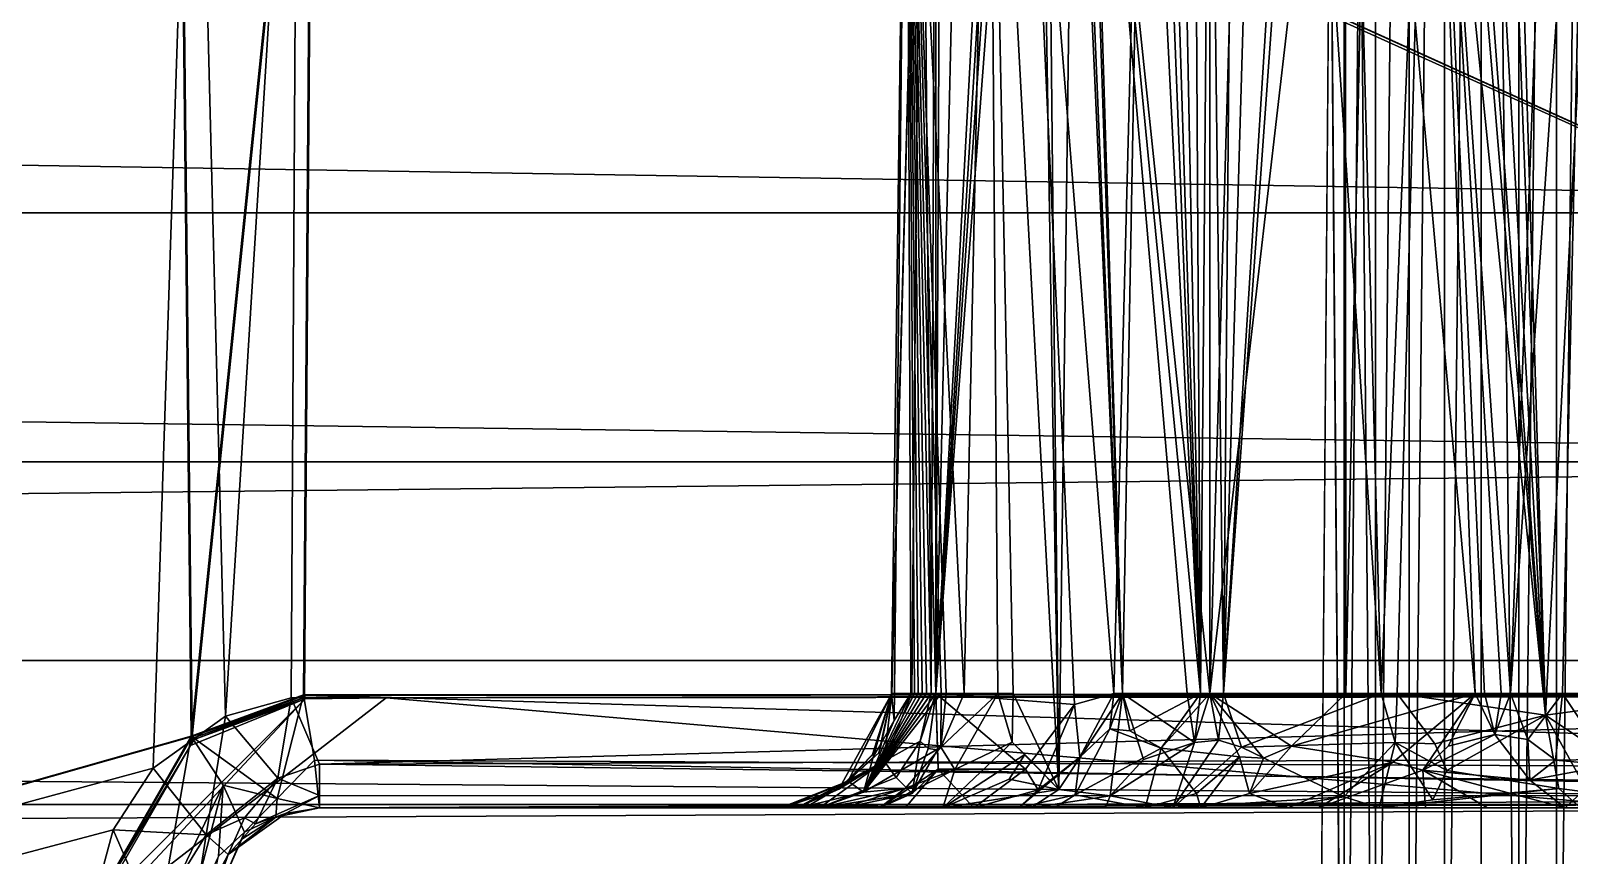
# Model space of a CAD drawing. Extents: x -30 to 83, y -53 to 60.
# Drawn here: x 24.895 to 27.588, y -0.887 to 0.556 of the extents above; entities that cross this region are included whole.
import ezdxf

# ---------------------------------------------------------------- set-up
doc = ezdxf.new("R2010")
doc.units = 0
doc.header["$MEASUREMENT"] = 0

msp = doc.modelspace()

# ---------------------------------------------------------------- linework, layer by layer
for points in [[(63.169998, -40), (-9.17, -40), (63.169998, 60)], [(-9.17, 60), (63.169998, 60), (-9.17, -40)], [(-7.187, 58, 2), (-7.187, -40, 2), (61.187, -40, 2)], [(61.187, 58, 2), (-7.187, 58, 2), (61.187, -40, 2)], [(2.69901, 1.776681, 54.30022), (25, 17.190451, 54.30022), (9.932811, -4.822289, 54.300491)], [(10.648721, -4.802359, 54.30022), (9.932811, -4.822289, 54.300491), (25, 17.190451, 54.30022)], [(25.00099, 1.776681, 54.30022), (10.648721, -4.802359, 54.30022), (25, 17.190451, 54.30022)], [(0.964001, 4.692001, 68), (27.194, -2.101002, 68), (27.145, 4.145, 68)], [(0.964001, 4.692001, 68), (0.985001, 4.630001, 68), (27.145, -2.145, 68)], [(27.145, -2.145, 68), (27.194, -2.101002, 68), (0.964001, 4.692001, 68)], [(0.985001, 4.630001, 68), (0.998001, 4.566002, 68), (27.101, -2.194, 68)], [(27.101, -2.194, 68), (27.145, -2.145, 68), (0.985001, 4.630001, 68)], [(0.998001, 4.566002, 68), (1.001999, 4.5, 68), (27.064999, -2.249001, 68)], [(27.064999, -2.249001, 68), (27.101, -2.194, 68), (0.998001, 4.566002, 68)], [(0.972668, -2.015999, 67), (0.855, 4.145, 67), (26.997, 4.5, 67)], [(0.964001, -2.307999, 67), (0.935001, -2.249001, 67), (26.997, 4.5, 67)], [(0.935001, -2.249001, 67), (0.972668, -2.015999, 67), (26.997, 4.5, 67)], [(26.997, 4.5, 67), (27.001999, 4.433998, 67), (0.964001, -2.307999, 67)], [(1.001999, 4.5, 68), (0.998001, 4.433998, 68), (27.035999, -2.307999, 68)], [(27.035999, -2.307999, 68), (27.064999, -2.249001, 68), (1.001999, 4.5, 68)], [(0.985001, -2.369999, 67), (0.964001, -2.307999, 67), (27.001999, 4.433998, 67)], [(0.998001, 4.433998, 68), (0.985001, 4.369999, 68), (27.014999, -2.369999, 68)], [(27.001999, 4.433998, 67), (27.014999, 4.369999, 67), (0.985001, -2.369999, 67)], [(27.014999, -2.369999, 68), (27.035999, -2.307999, 68), (0.998001, 4.433998, 68)], [(0.985001, 4.369999, 68), (0.964001, 4.307999, 68), (27.001999, -2.433998, 68)], [(27.001999, -2.433998, 68), (27.014999, -2.369999, 68), (0.985001, 4.369999, 68)], [(0.998001, -2.433998, 67), (0.985001, -2.369999, 67), (27.014999, 4.369999, 67)], [(27.014999, 4.369999, 67), (27.035999, 4.307999, 67), (0.998001, -2.433998, 67)], [(0.964001, 4.307999, 68), (0.935001, 4.249001, 68), (26.997, -2.5, 68)], [(26.997, -2.5, 68), (27.001999, -2.433998, 68), (0.964001, 4.307999, 68)], [(1.001999, -2.5, 67), (0.998001, -2.433998, 67), (27.035999, 4.307999, 67)], [(27.035999, 4.307999, 67), (27.064999, 4.249001, 67), (1.001999, -2.5, 67)], [(0.935001, 4.249001, 68), (0.898998, 4.194, 68), (26.997, -2.5, 68)], [(27.064999, 4.249001, 67), (27.101, 4.194, 67), (0.998001, -2.566002, 67)], [(0.998001, -2.566002, 67), (1.001999, -2.5, 67), (27.064999, 4.249001, 67)], [(0.898998, 4.194, 68), (0.855, 4.145, 68), (27.001999, -2.566002, 68)], [(27.001999, -2.566002, 68), (26.997, -2.5, 68), (0.898998, 4.194, 68)], [(27.101, 4.194, 67), (27.145, 4.145, 67), (0.985001, -2.630001, 67)], [(0.985001, -2.630001, 67), (0.998001, -2.566002, 67), (27.101, 4.194, 67)], [(0.855, 4.145, 68), (0.806, 4.101002, 68), (27.001999, -2.566002, 68)], [(27.145, 4.145, 67), (27.194, 4.101002, 67), (0.964001, -2.692001, 67)], [(0.964001, -2.692001, 67), (0.985001, -2.630001, 67), (27.145, 4.145, 67)], [(27.194, 4.101002, 68), (27.145, 4.145, 68), (27.194, -2.101002, 68)], [(0.855, -2.145, 68), (27.001999, -2.566002, 68), (0.806, 4.101002, 68)], [(27.194, 4.101002, 67), (27.145, -2.145, 67), (0.964001, -2.692001, 67)], [(27.194, -2.101002, 67), (27.145, -2.145, 67), (27.194, 4.101002, 67)], [(27.249001, -2.064999, 67), (27.194, -2.101002, 67), (27.194, 4.101002, 67)], [(27.249001, 4.064999, 68), (27.194, 4.101002, 68), (27.194, -2.101002, 68)], [(27.249001, 4.064999, 67), (27.249001, -2.064999, 67), (27.194, 4.101002, 67)], [(27.194, -2.101002, 68), (27.249001, -2.064999, 68), (27.249001, 4.064999, 68)], [(27.307999, 4.035999, 68), (27.249001, 4.064999, 68), (27.249001, -2.064999, 68)], [(27.307999, 4.035999, 67), (27.249001, -2.064999, 67), (27.249001, 4.064999, 67)], [(27.249001, -2.064999, 67), (27.307999, 4.035999, 67), (27.307999, -2.035999, 67)], [(27.249001, -2.064999, 68), (27.307999, -2.035999, 68), (27.307999, 4.035999, 68)], [(27.369999, 4.014999, 68), (27.307999, 4.035999, 68), (27.307999, -2.035999, 68)], [(27.369999, 4.014999, 67), (27.307999, -2.035999, 67), (27.307999, 4.035999, 67)], [(27.307999, -2.035999, 68), (27.369999, -2.014999, 68), (27.369999, 4.014999, 68)], [(27.307999, -2.035999, 67), (27.369999, 4.014999, 67), (27.369999, -2.014999, 67)], [(27.434, 4.001999, 68), (27.369999, 4.014999, 68), (27.369999, -2.014999, 68)], [(27.434, 4.001999, 67), (27.369999, -2.014999, 67), (27.369999, 4.014999, 67)], [(27.630001, 4.014999, 68), (27.566, 4.001999, 68), (27.566, -2.001999, 68)], [(27.566, -2.001999, 67), (27.630001, 4.014999, 67), (27.630001, -2.014999, 67)], [(27.566, -2.001999, 68), (27.630001, -2.014999, 68), (27.630001, 4.014999, 68)], [(27.630001, 4.014999, 67), (27.566, -2.001999, 67), (27.566, 4.001999, 67)], [(27.369999, -2.014999, 67), (27.434, 4.001999, 67), (27.434, -2.001999, 67)], [(27.369999, -2.014999, 68), (27.434, -2.001999, 68), (27.434, 4.001999, 68)], [(27.5, 3.998001, 68), (27.434, 4.001999, 68), (27.5, -1.997002, 68)], [(27.434, -2.001999, 68), (27.5, -1.997002, 68), (27.434, 4.001999, 68)], [(27.5, 3.998001, 67), (27.5, -1.997002, 67), (27.434, 4.001999, 67)], [(27.434, -2.001999, 67), (27.434, 4.001999, 67), (27.5, -1.997002, 67)], [(27.5, -1.997002, 68), (27.566, -2.001999, 68), (27.566, 4.001999, 68)], [(27.566, 4.001999, 68), (27.5, 3.998001, 68), (27.5, -1.997002, 68)], [(27.5, -1.997002, 67), (27.566, 4.001999, 67), (27.566, -2.001999, 67)], [(27.566, 4.001999, 67), (27.5, -1.997002, 67), (27.5, 3.998001, 67)], [(25.000391, 1.782931, 66.700218), (2.69901, 1.776681, 66.700218), (10.09194, -4.802359, 66.700218)], [(25.18186, 1.468151, 66.700218), (25.000391, 1.782931, 66.700218), (10.09194, -4.802359, 66.700218)], [(2.581, 1.513, 53.998001), (2.564, -0.727, 53.998001), (25.003, 1.777, 53.998001)], [(2.564, -0.727, 53.998001), (2.697, -0.973, 53.998001), (25.003, 1.777, 53.998001)], [(25.003, 1.777, 53.998001), (2.697, -0.973, 53.998001), (9.813, -4.804, 53.998001)], [(9.813, -4.804, 53.998001), (9.932, -4.824, 53.998001), (25.003, 1.777, 53.998001)], [(9.932, -4.824, 53.998001), (10.648, -4.804, 53.998001), (25.003, 1.777, 53.998001)], [(25.153999, 1.498, 53.998001), (25.003, 1.777, 53.998001), (10.648, -4.804, 53.998001)], [(25.00099, 1.776681, 54.30022), (25.152121, 1.498181, 54.30022), (10.648721, -4.802359, 54.30022)], [(26.734671, 1.532531, 61.348469), (26.80612, -0.603729, 61.329632), (26.74214, 1.483821, 61.30407)], [(26.958931, 1.395611, 61.42831), (26.958931, -0.603729, 61.42831), (26.734671, 1.532531, 61.348469)], [(26.958931, -0.603729, 61.42831), (26.94261, -0.603729, 61.419491), (26.734671, 1.532531, 61.348469)], [(26.94261, -0.603729, 61.419491), (26.919161, -0.603729, 61.406151), (26.734671, 1.532531, 61.348469)], [(26.919161, -0.603729, 61.406151), (26.80612, -0.603729, 61.329632), (26.734671, 1.532531, 61.348469)], [(25.153999, 1.498, 53.998001), (10.648, -4.804, 53.998001), (25.177, -0.679, 53.998001)], [(25.152121, 1.498181, 54.30022), (25.17527, -0.678509, 54.30022), (10.648721, -4.802359, 54.30022)], [(25.152121, 1.498181, 54.30022), (25.38744, 1.396011, 54.30022), (25.17527, -0.678509, 54.30022)], [(25.389, 1.396, 53.998001), (25.153999, 1.498, 53.998001), (25.177, -0.679, 53.998001)], [(26.572611, 1.483251, 61.116009), (26.52883, -0.603729, 61.00415), (26.428621, 1.395611, 60.742939)], [(26.587641, -0.603729, 61.099239), (26.52883, -0.603729, 61.00415), (26.572611, 1.483251, 61.116009)], [(26.65938, 1.395611, 61.19117), (26.69459, -0.771549, 61.35807), (26.572611, 1.483251, 61.116009)], [(26.69459, -0.771549, 61.35807), (26.61442, -0.603729, 61.136059), (26.572611, 1.483251, 61.116009)], [(26.61442, -0.603729, 61.136059), (26.587641, -0.603729, 61.099239), (26.572611, 1.483251, 61.116009)], [(26.7124, 1.465431, 61.26775), (26.74214, 1.483821, 61.30407), (26.80612, -0.603729, 61.329632)], [(25.18186, 1.468151, 66.700218), (10.09194, -4.802359, 66.700218), (25.109131, -0.734559, 66.700157)], [(25.109131, -0.734559, 66.700157), (25.235321, -0.643239, 66.700172), (25.18186, 1.468151, 66.700218)], [(25.18186, 1.468151, 66.700218), (25.235321, -0.643239, 66.700172), (25.36245, 1.398371, 66.700218)], [(26.72245, 1.395611, 61.257301), (26.7124, 1.465431, 61.26775), (26.80612, -0.603729, 61.329632)], [(27.01918, 1.461331, 59.528419), (26.958931, 1.395611, 59.572128), (26.958931, -0.603729, 59.572128)], [(27.01918, 1.461331, 59.528419), (26.958931, -0.603729, 59.572128), (27.19599, 1.438851, 59.47633)], [(26.526161, 1.432001, 59.988911), (26.488501, 1.395611, 60.078289), (26.47896, -0.603729, 60.100739)], [(26.526161, 1.432001, 59.988911), (26.47896, -0.603729, 60.100739), (26.587641, 1.395611, 59.901199)], [(26.958931, -0.603729, 59.572128), (27.19718, -0.603729, 59.48111), (27.19599, 1.438851, 59.47633)], [(27.19599, 1.438851, 59.47633), (27.19718, -0.603729, 59.48111), (27.24008, 1.451421, 59.462749)], [(27.19718, -0.603729, 59.48111), (27.423201, -0.603729, 59.450562), (27.24008, 1.451421, 59.462749)], [(27.348961, 1.395611, 59.45509), (27.24008, 1.451421, 59.462749), (27.423201, -0.603729, 59.450562)], [(27.56027, 1.412971, 59.454498), (27.348961, 1.395611, 59.45509), (27.48539, -0.603729, 59.450821)], [(27.56027, 1.412971, 59.454498), (27.48539, -0.603729, 59.450821), (27.621231, 1.395611, 59.464279)], [(25.371861, -0.605999, 54.30022), (25.17527, -0.678509, 54.30022), (25.38744, 1.396011, 54.30022)], [(25.374001, -0.607, 53.998001), (25.389, 1.396, 53.998001), (25.177, -0.679, 53.998001)], [(25.350401, -0.611089, 66.700127), (25.36245, 1.398371, 66.700218), (25.235321, -0.643239, 66.700172)], [(29.800001, -0.603729, 66.700218), (25.36245, 1.398371, 66.700218), (25.350401, -0.611089, 66.700127)], [(29.800001, 1.395611, 66.700218), (25.36245, 1.398371, 66.700218), (29.800001, -0.603729, 66.700218)], [(25.371861, -0.605999, 54.30022), (25.38744, 1.396011, 54.30022), (29.800001, -0.603729, 54.30022)], [(25.374001, -0.607, 53.998001), (29.802, -0.604, 53.998001), (25.389, 1.396, 53.998001)], [(29.800001, 1.395611, 54.30022), (29.800001, -0.603729, 54.30022), (25.38744, 1.396011, 54.30022)], [(29.802, 1.395, 53.998001), (25.389, 1.396, 53.998001), (29.802, -0.604, 53.998001)], [(26.406, -0.651119, 60.660519), (26.401611, -0.603729, 60.557232), (26.428621, 1.395611, 60.742939)], [(26.45546, 1.395611, 60.16349), (26.428621, 1.395611, 60.742939), (26.401611, -0.603729, 60.557232)], [(26.401611, -0.603729, 60.557232), (26.402241, -0.603729, 60.431709), (26.45546, 1.395611, 60.16349)], [(26.402241, -0.603729, 60.431709), (26.437201, -0.603729, 60.223869), (26.45546, 1.395611, 60.16349)], [(26.406, -0.651119, 60.660519), (26.428621, 1.395611, 60.742939), (26.435341, -0.603729, 60.770351)], [(26.49719, -0.603729, 60.941422), (26.428621, 1.395611, 60.742939), (26.52883, -0.603729, 61.00415)], [(26.49719, -0.603729, 60.941422), (26.488501, -0.603729, 60.92215), (26.428621, 1.395611, 60.742939)], [(26.488501, -0.603729, 60.92215), (26.47896, -0.603729, 60.8997), (26.428621, 1.395611, 60.742939)], [(26.47896, -0.603729, 60.8997), (26.47105, -0.603729, 60.87991), (26.428621, 1.395611, 60.742939)], [(26.47105, -0.603729, 60.87991), (26.462561, -0.603729, 60.85722), (26.428621, 1.395611, 60.742939)], [(26.462561, -0.603729, 60.85722), (26.45546, -0.603729, 60.836948), (26.428621, 1.395611, 60.742939)], [(26.45546, -0.603729, 60.836948), (26.448009, -0.603729, 60.814079), (26.428621, 1.395611, 60.742939)], [(26.448009, -0.603729, 60.814079), (26.44175, -0.603729, 60.793362), (26.428621, 1.395611, 60.742939)], [(26.435341, -0.603729, 60.770351), (26.428621, 1.395611, 60.742939), (26.44175, -0.603729, 60.793362)], [(26.47105, -0.603729, 60.120529), (26.45546, 1.395611, 60.16349), (26.437201, -0.603729, 60.223869)], [(26.47896, 1.395611, 60.100739), (26.45546, 1.395611, 60.16349), (26.47105, -0.603729, 60.120529)], [(26.47105, -0.603729, 60.120529), (26.47896, -0.603729, 60.100739), (26.47896, 1.395611, 60.100739)], [(26.47896, 1.395611, 60.100739), (26.47896, -0.603729, 60.100739), (26.488501, 1.395611, 60.078289)], [(26.587641, 1.395611, 59.901199), (26.47896, -0.603729, 60.100739), (26.602291, 1.395611, 59.88063)], [(26.602291, 1.395611, 59.88063), (26.47896, -0.603729, 60.100739), (26.61442, 1.395611, 59.86438)], [(26.61442, 1.395611, 59.86438), (26.47896, -0.603729, 60.100739), (26.63006, 1.395611, 59.84433)], [(26.47896, -0.603729, 60.100739), (26.72216, -0.622769, 59.738071), (26.63006, 1.395611, 59.84433)], [(26.791031, -0.603729, 59.682751), (26.63006, 1.395611, 59.84433), (26.72216, -0.622769, 59.738071)], [(26.63006, 1.395611, 59.84433), (26.791031, -0.603729, 59.682751), (26.84268, 1.395611, 59.643681)], [(26.67263, 1.395611, 61.206051), (26.69459, -0.771549, 61.35807), (26.65938, 1.395611, 61.19117)], [(26.67263, 1.395611, 61.206051), (26.72245, 1.395611, 61.257301), (26.69459, -0.771549, 61.35807)], [(26.80612, -0.603729, 61.329632), (26.69459, -0.771549, 61.35807), (26.72245, 1.395611, 61.257301)], [(26.80612, -0.603729, 59.670811), (26.84268, 1.395611, 59.643681), (26.791031, -0.603729, 59.682751)], [(26.80612, -0.603729, 59.670811), (26.94261, -0.603729, 59.580952), (26.84268, 1.395611, 59.643681)], [(26.864601, 1.395611, 59.628551), (26.84268, 1.395611, 59.643681), (26.94261, -0.603729, 59.580952)], [(26.864601, 1.395611, 59.628551), (26.94261, -0.603729, 59.580952), (26.88039, 1.395611, 59.618149)], [(26.88039, 1.395611, 59.618149), (26.94261, -0.603729, 59.580952), (26.90309, 1.395611, 59.603901)], [(26.93088, 1.395611, 59.58762), (26.90309, 1.395611, 59.603901), (26.94261, -0.603729, 59.580952)], [(26.93088, 1.395611, 59.58762), (26.94261, -0.603729, 59.580952), (26.958931, 1.395611, 59.572128)], [(26.94261, -0.603729, 59.580952), (26.958931, -0.603729, 59.572128), (26.958931, 1.395611, 59.572128)], [(26.99963, 1.395611, 61.44873), (26.983089, -0.603729, 61.440701), (26.958931, 1.395611, 61.42831)], [(26.983089, -0.603729, 61.440701), (26.958931, -0.603729, 61.42831), (26.958931, 1.395611, 61.42831)], [(27.25881, -0.603729, 61.532669), (26.983089, -0.603729, 61.440701), (27.12648, 1.395611, 61.499142)], [(27.109529, 1.395611, 61.493488), (27.12648, 1.395611, 61.499142), (26.983089, -0.603729, 61.440701)], [(27.04117, 1.395611, 61.467361), (27.109529, 1.395611, 61.493488), (26.983089, -0.603729, 61.440701)], [(26.99963, 1.395611, 61.44873), (27.04117, 1.395611, 61.467361), (26.983089, -0.603729, 61.440701)], [(27.12648, 1.395611, 61.499142), (27.2057, 1.395611, 61.52137), (27.25881, -0.603729, 61.532669)], [(27.2057, 1.395611, 61.52137), (27.3405, 1.395611, 61.54446), (27.25881, -0.603729, 61.532669)], [(27.286751, -0.603729, 61.537449), (27.25881, -0.603729, 61.532669), (27.3405, 1.395611, 61.54446)], [(27.286751, -0.603729, 61.537449), (27.3405, 1.395611, 61.54446), (27.546329, -0.641799, 61.553772)], [(27.37755, 1.395611, 61.547722), (27.546329, -0.641799, 61.553772), (27.3405, 1.395611, 61.54446)], [(27.423201, -0.603729, 59.450562), (27.439871, -0.603729, 59.450272), (27.348961, 1.395611, 59.45509)], [(27.439871, -0.603729, 59.450272), (27.468901, -0.603729, 59.45039), (27.348961, 1.395611, 59.45509)], [(27.468901, -0.603729, 59.45039), (27.48539, -0.603729, 59.450821), (27.348961, 1.395611, 59.45509)], [(27.39436, 1.395611, 61.54874), (27.546329, -0.641799, 61.553772), (27.37755, 1.395611, 61.547722)], [(27.43153, 1.395611, 61.550018), (27.546329, -0.641799, 61.553772), (27.39436, 1.395611, 61.54874)], [(27.43153, 1.395611, 61.550018), (27.468901, 1.395611, 61.550049), (27.546329, -0.641799, 61.553772)], [(27.48539, 1.395611, 61.549622), (27.546329, -0.641799, 61.553772), (27.468901, 1.395611, 61.550049)], [(27.65049, 1.395611, 61.530899), (27.546329, -0.641799, 61.553772), (27.48539, 1.395611, 61.549622)], [(27.57616, -0.603729, 59.457829), (27.621231, 1.395611, 59.464279), (27.48539, -0.603729, 59.450821)], [(27.82601, -0.603729, 61.480591), (27.546329, -0.641799, 61.553772), (27.65049, 1.395611, 61.530899)], [(27.57616, -0.603729, 59.457829), (27.621231, -0.603729, 59.464279), (27.621231, 1.395611, 59.464279)], [(30, 0.238, 48.653999), (-2, 0.238, 48.653999), (-2, 0.756, 49.243999)], [(30, 0.238, 48.653999), (-2, 0.756, 49.243999), (30, 0.756, 49.243999)], [(30, 0.238, 48.653999), (30, -0.198, 48.000999), (-2, 0.238, 48.653999)], [(-2, -0.198, 48.000999), (-2, 0.238, 48.653999), (30, -0.198, 48.000999)], [(-2, -0.198, 48.000999), (30, -0.198, 48.000999), (-2, -0.546, 47.297001)], [(30, -0.546, 47.297001), (-2, -0.546, 47.297001), (30, -0.198, 48.000999)], [(30, -0.798, 46.554001), (-2, -0.798, 46.554001), (-2, -0.546, 47.297001)], [(30, -0.798, 46.554001), (-2, -0.546, 47.297001), (30, -0.546, 47.297001)], [(30, -1, 54), (25.516838, -0.611323, 54), (25.013542, -1, 54)], [(25.516838, -0.611323, 54), (25.375027, -0.613162, 54), (25.013542, -1, 54)], [(25.013561, -0.974122, 54), (25.013542, -1, 54), (25.375027, -0.613162, 54)], [(25.174316, -0.694463, 54), (25.013561, -0.974122, 54), (25.375027, -0.613162, 54)], [(25.180393, -0.684212, 54), (25.174316, -0.694463, 54), (25.375027, -0.613162, 54)], [(25.17527, -0.678509, 54.30022), (25.371861, -0.605999, 54.30022), (25.32604, -0.787479, 54.398781)], [(25.374001, -0.607, 53.998001), (25.177, -0.679, 53.998001), (25.373062, -0.610694, 54)], [(25.180082, -0.681224, 54), (25.373062, -0.610694, 54), (25.177, -0.679, 53.998001)], [(25.180082, -0.681224, 54), (25.180393, -0.684212, 54), (25.373062, -0.610694, 54)], [(25.375027, -0.613162, 54), (25.373062, -0.610694, 54), (25.180393, -0.684212, 54)], [(25.350401, -0.611089, 66.700127), (25.235321, -0.643239, 66.700172), (25.32688, -0.751979, 66.643959)], [(25.391171, -0.720059, 54.337509), (25.32604, -0.787479, 54.398781), (25.371861, -0.605999, 54.30022)], [(25.350401, -0.611089, 66.700127), (25.32688, -0.751979, 66.643959), (25.4, -0.727279, 66.657211)], [(29.800001, -0.603729, 66.700218), (25.350401, -0.611089, 66.700127), (25.4, -0.727279, 66.657211)], [(29.800001, -0.603729, 54.30022), (29.800001, -0.740359, 54.362), (25.371861, -0.605999, 54.30022)], [(25.391171, -0.720059, 54.337509), (25.371861, -0.605999, 54.30022), (29.800001, -0.740359, 54.362)], [(25.374001, -0.607, 53.998001), (25.373062, -0.610694, 54), (25.375027, -0.613162, 54)], [(25.374001, -0.607, 53.998001), (25.516838, -0.611323, 54), (29.802, -0.604, 53.998001)], [(25.516838, -0.611323, 54), (25.374001, -0.607, 53.998001), (25.375027, -0.613162, 54)], [(29.800001, -0.712249, 66.666618), (29.800001, -0.603729, 66.700218), (25.4, -0.727279, 66.657211)], [(29.802, -0.608419, 54), (29.802, -0.604, 53.998001), (25.516838, -0.611323, 54)], [(25.516838, -0.611323, 54), (30, -1, 54), (29.802, -0.608419, 54)], [(26.402241, -0.603729, 60.431709), (26.309111, -0.770819, 60.450512), (26.38291, -0.695609, 60.38364)], [(26.402241, -0.603729, 60.431709), (26.36813, -0.710639, 60.476669), (26.309111, -0.770819, 60.450512)], [(26.401611, -0.603729, 60.557232), (26.32597, -0.757149, 60.548889), (26.402241, -0.603729, 60.431709)], [(26.32597, -0.757149, 60.548889), (26.401611, -0.603729, 60.557232), (26.369261, -0.715049, 60.61829)], [(26.36813, -0.710639, 60.476669), (26.402241, -0.603729, 60.431709), (26.32597, -0.757149, 60.548889)], [(26.44175, -0.603729, 60.793362), (26.35228, -0.776349, 60.851711), (26.435341, -0.603729, 60.770351)], [(26.45546, -0.603729, 60.836948), (26.35228, -0.776349, 60.851711), (26.448009, -0.603729, 60.814079)], [(26.47105, -0.603729, 60.87991), (26.35228, -0.776349, 60.851711), (26.462561, -0.603729, 60.85722)], [(26.488501, -0.603729, 60.92215), (26.35228, -0.776349, 60.851711), (26.47896, -0.603729, 60.8997)], [(26.44175, -0.603729, 60.793362), (26.448009, -0.603729, 60.814079), (26.35228, -0.776349, 60.851711)], [(26.45546, -0.603729, 60.836948), (26.462561, -0.603729, 60.85722), (26.35228, -0.776349, 60.851711)], [(26.47105, -0.603729, 60.87991), (26.47896, -0.603729, 60.8997), (26.35228, -0.776349, 60.851711)], [(26.435341, -0.603729, 60.770351), (26.35228, -0.776349, 60.851711), (26.406, -0.651119, 60.660519)], [(26.488501, -0.603729, 60.92215), (26.487751, -0.697429, 60.984749), (26.35228, -0.776349, 60.851711)], [(26.406, -0.651119, 60.660519), (26.369261, -0.715049, 60.61829), (26.401611, -0.603729, 60.557232)], [(26.388611, -0.721969, 60.224281), (26.402241, -0.603729, 60.431709), (26.37928, -0.707439, 60.32999)], [(26.402241, -0.603729, 60.431709), (26.38291, -0.695609, 60.38364), (26.37928, -0.707439, 60.32999)], [(26.388611, -0.721969, 60.224281), (26.47105, -0.603729, 60.120529), (26.437201, -0.603729, 60.223869)], [(26.437201, -0.603729, 60.223869), (26.402241, -0.603729, 60.431709), (26.388611, -0.721969, 60.224281)], [(26.451641, -0.687309, 60.112999), (26.47105, -0.603729, 60.120529), (26.388611, -0.721969, 60.224281)], [(26.47105, -0.603729, 60.120529), (26.451641, -0.687309, 60.112999), (26.47896, -0.603729, 60.100739)], [(26.451641, -0.687309, 60.112999), (26.465511, -0.699639, 60.068199), (26.47896, -0.603729, 60.100739)], [(26.481981, -0.702519, 60.02417), (26.47896, -0.603729, 60.100739), (26.465511, -0.699639, 60.068199)], [(26.72216, -0.622769, 59.738071), (26.47896, -0.603729, 60.100739), (26.63615, -0.736119, 59.757198)], [(26.48315, -0.736329, 59.971298), (26.63615, -0.736119, 59.757198), (26.47896, -0.603729, 60.100739)], [(26.47896, -0.603729, 60.100739), (26.481981, -0.702519, 60.02417), (26.48315, -0.736329, 59.971298)], [(26.52883, -0.603729, 61.00415), (26.487751, -0.697429, 60.984749), (26.49719, -0.603729, 60.941422)], [(26.587641, -0.603729, 61.099239), (26.487751, -0.697429, 60.984749), (26.52883, -0.603729, 61.00415)], [(26.488501, -0.603729, 60.92215), (26.49719, -0.603729, 60.941422), (26.487751, -0.697429, 60.984749)], [(26.512491, -0.736819, 61.09502), (26.487751, -0.697429, 60.984749), (26.587641, -0.603729, 61.099239)], [(26.512491, -0.736819, 61.09502), (26.587641, -0.603729, 61.099239), (26.612761, -0.689039, 61.169949)], [(26.61442, -0.603729, 61.136059), (26.612761, -0.689039, 61.169949), (26.587641, -0.603729, 61.099239)], [(26.69459, -0.771549, 61.35807), (26.612761, -0.689039, 61.169949), (26.61442, -0.603729, 61.136059)], [(26.80612, -0.603729, 61.329632), (26.784389, -0.782569, 61.456581), (26.69459, -0.771549, 61.35807)], [(26.791031, -0.603729, 59.682751), (26.72216, -0.622769, 59.738071), (26.73151, -0.715049, 59.684299)], [(26.791031, -0.603729, 59.682751), (26.73151, -0.715049, 59.684299), (26.784019, -0.665499, 59.674049)], [(26.791031, -0.603729, 59.682751), (26.784019, -0.665499, 59.674049), (26.80612, -0.603729, 59.670811)], [(26.818981, -0.669129, 59.643661), (26.80612, -0.603729, 59.670811), (26.784019, -0.665499, 59.674049)], [(26.784389, -0.782569, 61.456581), (26.80612, -0.603729, 61.329632), (26.842911, -0.719159, 61.404179)], [(26.80612, -0.603729, 59.670811), (26.818981, -0.669129, 59.643661), (26.94261, -0.603729, 59.580952)], [(26.93232, -0.689439, 61.438129), (26.80612, -0.603729, 61.329632), (26.919161, -0.603729, 61.406151)], [(26.80612, -0.603729, 61.329632), (26.93232, -0.689439, 61.438129), (26.842911, -0.719159, 61.404179)], [(26.94261, -0.603729, 59.580952), (26.818981, -0.669129, 59.643661), (26.87373, -0.699589, 59.589901)], [(26.94261, -0.603729, 59.580952), (26.87373, -0.699589, 59.589901), (26.958931, -0.603729, 59.572128)], [(26.87373, -0.699589, 59.589901), (27.01062, -0.714509, 59.509109), (26.958931, -0.603729, 59.572128)], [(26.94261, -0.603729, 61.419491), (26.93232, -0.689439, 61.438129), (26.919161, -0.603729, 61.406151)], [(26.97406, -0.685089, 61.458889), (26.93232, -0.689439, 61.438129), (26.958931, -0.603729, 61.42831)], [(26.94261, -0.603729, 61.419491), (26.958931, -0.603729, 61.42831), (26.93232, -0.689439, 61.438129)], [(26.983089, -0.603729, 61.440701), (26.97406, -0.685089, 61.458889), (26.958931, -0.603729, 61.42831)], [(26.958931, -0.603729, 59.572128), (27.101931, -0.695609, 59.484779), (27.19718, -0.603729, 59.48111)], [(26.958931, -0.603729, 59.572128), (27.05275, -0.717059, 59.487331), (27.101931, -0.695609, 59.484779)], [(26.958931, -0.603729, 59.572128), (27.01062, -0.714509, 59.509109), (27.05275, -0.717059, 59.487331)], [(26.97406, -0.685089, 61.458889), (26.983089, -0.603729, 61.440701), (27.01442, -0.697339, 61.482769)], [(26.983089, -0.603729, 61.440701), (27.25881, -0.603729, 61.532669), (27.01442, -0.697339, 61.482769)], [(27.01442, -0.697339, 61.482769), (27.25881, -0.603729, 61.532669), (27.28344, -0.689439, 61.558491)], [(27.19718, -0.603729, 59.48111), (27.101931, -0.695609, 59.484779), (27.423201, -0.603729, 59.450562)], [(27.27969, -0.723609, 59.41814), (27.423201, -0.603729, 59.450562), (27.101931, -0.695609, 59.484779)], [(27.286751, -0.603729, 61.537449), (27.28344, -0.689439, 61.558491), (27.25881, -0.603729, 61.532669)], [(27.27969, -0.723609, 59.41814), (27.33194, -0.737649, 59.402859), (27.423201, -0.603729, 59.450562)], [(27.35288, -0.691939, 61.56665), (27.28344, -0.689439, 61.558491), (27.286751, -0.603729, 61.537449)], [(27.546329, -0.641799, 61.553772), (27.35288, -0.691939, 61.56665), (27.286751, -0.603729, 61.537449)], [(27.423201, -0.603729, 59.450562), (27.33194, -0.737649, 59.402859), (27.375931, -0.695609, 59.42934)], [(27.45767, -0.675299, 59.4347), (27.423201, -0.603729, 59.450562), (27.375931, -0.695609, 59.42934)], [(27.423201, -0.603729, 59.450562), (27.45767, -0.675299, 59.4347), (27.439871, -0.603729, 59.450272)], [(27.468901, -0.603729, 59.45039), (27.439871, -0.603729, 59.450272), (27.45767, -0.675299, 59.4347)], [(27.468901, -0.603729, 59.45039), (27.45767, -0.675299, 59.4347), (27.48539, -0.603729, 59.450821)], [(27.45767, -0.675299, 59.4347), (27.51564, -0.684039, 59.43483), (27.48539, -0.603729, 59.450821)], [(27.48539, -0.603729, 59.450821), (27.51564, -0.684039, 59.43483), (27.57616, -0.603729, 59.457829)], [(27.57616, -0.603729, 59.457829), (27.51564, -0.684039, 59.43483), (27.56436, -0.720629, 59.41573)], [(27.82601, -0.603729, 61.480591), (27.65724, -0.715589, 61.56562), (27.546329, -0.641799, 61.553772)], [(27.57616, -0.603729, 59.457829), (27.56436, -0.720629, 59.41573), (27.659561, -0.728809, 59.42292)], [(27.57616, -0.603729, 59.457829), (27.659561, -0.728809, 59.42292), (27.621231, -0.603729, 59.464279)], [(25.20162, -0.851319, 66.63237), (25.235321, -0.643239, 66.700172), (25.109131, -0.734559, 66.700157)], [(25.32688, -0.751979, 66.643959), (25.235321, -0.643239, 66.700172), (25.20162, -0.851319, 66.63237)], [(26.72216, -0.622769, 59.738071), (26.63615, -0.736119, 59.757198), (26.658251, -0.772189, 59.67635)], [(26.72216, -0.622769, 59.738071), (26.658251, -0.772189, 59.67635), (26.73151, -0.715049, 59.684299)], [(27.546329, -0.641799, 61.553772), (27.37388, -0.738159, 61.600842), (27.35288, -0.691939, 61.56665)], [(27.5697, -0.770079, 61.635368), (27.37388, -0.738159, 61.600842), (27.546329, -0.641799, 61.553772)], [(27.65724, -0.715589, 61.56562), (27.620661, -0.776409, 61.640308), (27.546329, -0.641799, 61.553772)], [(27.5697, -0.770079, 61.635368), (27.546329, -0.641799, 61.553772), (27.620661, -0.776409, 61.640308)], [(26.406, -0.651119, 60.660519), (26.35228, -0.776349, 60.851711), (26.369261, -0.715049, 60.61829)], [(26.784019, -0.665499, 59.674049), (26.72341, -0.780909, 59.598869), (26.87373, -0.699589, 59.589901)], [(26.784019, -0.665499, 59.674049), (26.73151, -0.715049, 59.684299), (26.72341, -0.780909, 59.598869)], [(26.784019, -0.665499, 59.674049), (26.87373, -0.699589, 59.589901), (26.818981, -0.669129, 59.643661)], [(25.007999, -0.973, 53.998001), (25.177, -0.679, 53.998001), (10.648, -4.804, 53.998001)], [(25.00598, -0.972799, 54.3004), (10.648721, -4.802359, 54.30022), (25.17527, -0.678509, 54.30022)], [(25.120029, -0.995319, 54.341049), (25.00598, -0.972799, 54.3004), (25.17527, -0.678509, 54.30022)], [(25.177, -0.679, 53.998001), (25.007999, -0.973, 53.998001), (25.174316, -0.694463, 54)], [(25.013561, -0.974122, 54), (25.174316, -0.694463, 54), (25.007999, -0.973, 53.998001)], [(25.17527, -0.678509, 54.30022), (25.231661, -0.764159, 54.33308), (25.120029, -0.995319, 54.341049)], [(25.180393, -0.684212, 54), (25.177, -0.679, 53.998001), (25.174316, -0.694463, 54)], [(25.17527, -0.678509, 54.30022), (25.32604, -0.787479, 54.398781), (25.231661, -0.764159, 54.33308)], [(25.180082, -0.681224, 54), (25.177, -0.679, 53.998001), (25.180393, -0.684212, 54)], [(26.37928, -0.707439, 60.32999), (26.38291, -0.695609, 60.38364), (26.309111, -0.770819, 60.450512)], [(26.35228, -0.776349, 60.851711), (26.487751, -0.697429, 60.984749), (26.42635, -0.769359, 61.004429)], [(26.40996, -0.750439, 60.09684), (26.451641, -0.687309, 60.112999), (26.388611, -0.721969, 60.224281)], [(26.40996, -0.750439, 60.09684), (26.43754, -0.778569, 59.94635), (26.451641, -0.687309, 60.112999)], [(26.487751, -0.697429, 60.984749), (26.512491, -0.736819, 61.09502), (26.42635, -0.769359, 61.004429)], [(26.465511, -0.699639, 60.068199), (26.451641, -0.687309, 60.112999), (26.43754, -0.778569, 59.94635)], [(26.465511, -0.699639, 60.068199), (26.43754, -0.778569, 59.94635), (26.481981, -0.702519, 60.02417)], [(26.491331, -0.803669, 61.30191), (26.512491, -0.736819, 61.09502), (26.612761, -0.689039, 61.169949)], [(26.612761, -0.689039, 61.169949), (26.635191, -0.710639, 61.212311), (26.491331, -0.803669, 61.30191)], [(26.612761, -0.689039, 61.169949), (26.69459, -0.771549, 61.35807), (26.635191, -0.710639, 61.212311)], [(26.87373, -0.699589, 59.589901), (26.72341, -0.780909, 59.598869), (26.845961, -0.803669, 59.405849)], [(26.93232, -0.689439, 61.438129), (26.784389, -0.782569, 61.456581), (26.842911, -0.719159, 61.404179)], [(26.93232, -0.689439, 61.438129), (26.89415, -0.803669, 61.619831), (26.784389, -0.782569, 61.456581)], [(26.87373, -0.699589, 59.589901), (26.845961, -0.803669, 59.405849), (26.935791, -0.778899, 59.464481)], [(26.935791, -0.778899, 59.464481), (27.01062, -0.714509, 59.509109), (26.87373, -0.699589, 59.589901)], [(26.97406, -0.685089, 61.458889), (26.89415, -0.803669, 61.619831), (26.93232, -0.689439, 61.438129)], [(26.97406, -0.685089, 61.458889), (27.01442, -0.697339, 61.482769), (26.89415, -0.803669, 61.619831)], [(27.01442, -0.697339, 61.482769), (27.19376, -0.784579, 61.638309), (26.89415, -0.803669, 61.619831)], [(27.01442, -0.697339, 61.482769), (27.28344, -0.689439, 61.558491), (27.19376, -0.784579, 61.638309)], [(27.101931, -0.695609, 59.484779), (27.05275, -0.717059, 59.487331), (27.028641, -0.778569, 59.425831)], [(27.101931, -0.695609, 59.484779), (27.028641, -0.778569, 59.425831), (27.27969, -0.723609, 59.41814)], [(27.19376, -0.784579, 61.638309), (27.28344, -0.689439, 61.558491), (27.25565, -0.803669, 61.73502)], [(27.349201, -0.789779, 61.676788), (27.25565, -0.803669, 61.73502), (27.28344, -0.689439, 61.558491)], [(27.37388, -0.738159, 61.600842), (27.28344, -0.689439, 61.558491), (27.35288, -0.691939, 61.56665)], [(27.28344, -0.689439, 61.558491), (27.37388, -0.738159, 61.600842), (27.349201, -0.789779, 61.676788)], [(27.33194, -0.737649, 59.402859), (27.45767, -0.675299, 59.4347), (27.375931, -0.695609, 59.42934)], [(27.45767, -0.675299, 59.4347), (27.33194, -0.737649, 59.402859), (27.519051, -0.755179, 59.379398)], [(27.51564, -0.684039, 59.43483), (27.45767, -0.675299, 59.4347), (27.519051, -0.755179, 59.379398)], [(27.56436, -0.720629, 59.41573), (27.51564, -0.684039, 59.43483), (27.519051, -0.755179, 59.379398)], [(25.32604, -0.787479, 54.398781), (25.391171, -0.720059, 54.337509), (25.4, -0.803669, 54.500221)], [(25.4, -0.803669, 54.500221), (25.391171, -0.720059, 54.337509), (29.800001, -0.794229, 54.44014)], [(29.800001, -0.740359, 54.362), (29.800001, -0.794229, 54.44014), (25.391171, -0.720059, 54.337509)], [(29.800001, -0.782889, 66.58374), (29.800001, -0.712249, 66.666618), (25.4, -0.727279, 66.657211)], [(26.309111, -0.770819, 60.450512), (26.235651, -0.803669, 60.203812), (26.388611, -0.721969, 60.224281)], [(26.249701, -0.803669, 60.151249), (26.388611, -0.721969, 60.224281), (26.235651, -0.803669, 60.203812)], [(26.388611, -0.721969, 60.224281), (26.249701, -0.803669, 60.151249), (26.275311, -0.803669, 60.07378)], [(26.40996, -0.750439, 60.09684), (26.388611, -0.721969, 60.224281), (26.275311, -0.803669, 60.07378)], [(26.388611, -0.721969, 60.224281), (26.37928, -0.707439, 60.32999), (26.309111, -0.770819, 60.450512)], [(26.309111, -0.770819, 60.450512), (26.36813, -0.710639, 60.476669), (26.32597, -0.757149, 60.548889)], [(26.369261, -0.715049, 60.61829), (26.35228, -0.776349, 60.851711), (26.32597, -0.757149, 60.548889)], [(26.481981, -0.702519, 60.02417), (26.43754, -0.778569, 59.94635), (26.48315, -0.736329, 59.971298)], [(26.607821, -0.753649, 61.236229), (26.491331, -0.803669, 61.30191), (26.635191, -0.710639, 61.212311)], [(26.607821, -0.753649, 61.236229), (26.635191, -0.710639, 61.212311), (26.69459, -0.771549, 61.35807)], [(26.623899, -0.803669, 59.562099), (26.72341, -0.780909, 59.598869), (26.73151, -0.715049, 59.684299)], [(26.623899, -0.803669, 59.562099), (26.73151, -0.715049, 59.684299), (26.658251, -0.772189, 59.67635)], [(27.01062, -0.714509, 59.509109), (26.935791, -0.778899, 59.464481), (26.943399, -0.803669, 59.357479)], [(27.01062, -0.714509, 59.509109), (26.943399, -0.803669, 59.357479), (27.028641, -0.778569, 59.425831)], [(27.05275, -0.717059, 59.487331), (27.01062, -0.714509, 59.509109), (27.028641, -0.778569, 59.425831)], [(27.096519, -0.803669, 59.301239), (27.27969, -0.723609, 59.41814), (27.028641, -0.778569, 59.425831)], [(27.149031, -0.803669, 59.286999), (27.27969, -0.723609, 59.41814), (27.096519, -0.803669, 59.301239)], [(27.27969, -0.723609, 59.41814), (27.149031, -0.803669, 59.286999), (27.33194, -0.737649, 59.402859)], [(27.659561, -0.728809, 59.42292), (27.56436, -0.720629, 59.41573), (27.519051, -0.755179, 59.379398)], [(25.03886, -0.842209, 66.700172), (25.109131, -0.734559, 66.700157), (10.09194, -4.802359, 66.700218)], [(25.20162, -0.851319, 66.63237), (25.109131, -0.734559, 66.700157), (25.03886, -0.842209, 66.700172)], [(25.26866, -0.821259, 66.596329), (25.32688, -0.751979, 66.643959), (25.20162, -0.851319, 66.63237)], [(25.28783, -0.831679, 66.551018), (25.32688, -0.751979, 66.643959), (25.26866, -0.821259, 66.596329)], [(25.32688, -0.751979, 66.643959), (25.28783, -0.831679, 66.551018), (25.4, -0.782099, 66.584511)], [(25.4, -0.727279, 66.657211), (25.32688, -0.751979, 66.643959), (25.4, -0.782099, 66.584511)], [(29.800001, -0.782889, 66.58374), (25.4, -0.727279, 66.657211), (25.4, -0.782099, 66.584511)], [(26.40996, -0.750439, 60.09684), (26.275311, -0.803669, 60.07378), (26.43754, -0.778569, 59.94635)], [(26.43754, -0.778569, 59.94635), (26.38051, -0.803669, 59.853149), (26.48315, -0.736329, 59.971298)], [(26.48315, -0.736329, 59.971298), (26.38051, -0.803669, 59.853149), (26.425261, -0.803669, 59.78492)], [(26.491331, -0.803669, 61.30191), (26.38051, -0.803669, 61.147289), (26.512491, -0.736819, 61.09502)], [(26.42635, -0.769359, 61.004429), (26.512491, -0.736819, 61.09502), (26.38051, -0.803669, 61.147289)], [(26.425261, -0.803669, 59.78492), (26.545471, -0.803669, 59.637482), (26.48315, -0.736329, 59.971298)], [(26.63615, -0.736119, 59.757198), (26.48315, -0.736329, 59.971298), (26.545471, -0.803669, 59.637482)], [(26.491331, -0.803669, 61.30191), (26.607821, -0.753649, 61.236229), (26.69459, -0.771549, 61.35807)], [(26.545471, -0.803669, 59.637482), (26.658251, -0.772189, 59.67635), (26.63615, -0.736119, 59.757198)], [(27.33194, -0.737649, 59.402859), (27.149031, -0.803669, 59.286999), (27.33666, -0.803669, 59.255669)], [(27.33194, -0.737649, 59.402859), (27.581079, -0.803669, 59.257111), (27.519051, -0.755179, 59.379398)], [(27.445301, -0.803669, 59.250519), (27.581079, -0.803669, 59.257111), (27.33194, -0.737649, 59.402859)], [(27.33666, -0.803669, 59.255669), (27.445301, -0.803669, 59.250519), (27.33194, -0.737649, 59.402859)], [(27.5697, -0.770079, 61.635368), (27.349201, -0.789779, 61.676788), (27.37388, -0.738159, 61.600842)], [(27.659561, -0.728809, 59.42292), (27.519051, -0.755179, 59.379398), (27.581079, -0.803669, 59.257111)], [(27.581079, -0.803669, 59.257111), (27.688671, -0.803669, 59.27322), (27.659561, -0.728809, 59.42292)], [(25.231661, -0.764159, 54.33308), (25.169081, -1.003599, 54.394379), (25.120029, -0.995319, 54.341049)], [(25.223091, -0.888089, 54.434341), (25.169081, -1.003599, 54.394379), (25.231661, -0.764159, 54.33308)], [(25.231661, -0.764159, 54.33308), (25.268641, -0.846239, 54.454681), (25.223091, -0.888089, 54.434341)], [(25.231661, -0.764159, 54.33308), (25.32604, -0.787479, 54.398781), (25.268641, -0.846239, 54.454681)], [(26.20739, -0.803669, 60.635979), (26.32597, -0.757149, 60.548889), (26.214479, -0.803669, 60.689919)], [(26.32597, -0.757149, 60.548889), (26.20739, -0.803669, 60.635979), (26.210941, -0.803669, 60.33749)], [(26.309111, -0.770819, 60.450512), (26.32597, -0.757149, 60.548889), (26.210941, -0.803669, 60.33749)], [(26.210941, -0.803669, 60.33749), (26.235651, -0.803669, 60.203812), (26.309111, -0.770819, 60.450512)], [(26.32597, -0.757149, 60.548889), (26.23974, -0.803669, 60.809631), (26.214479, -0.803669, 60.689919)], [(26.35228, -0.776349, 60.851711), (26.23974, -0.803669, 60.809631), (26.32597, -0.757149, 60.548889)], [(26.23974, -0.803669, 60.809631), (26.35228, -0.776349, 60.851711), (26.275311, -0.803669, 60.926659)], [(26.31683, -0.803669, 61.02718), (26.275311, -0.803669, 60.926659), (26.42635, -0.769359, 61.004429)], [(26.35228, -0.776349, 60.851711), (26.42635, -0.769359, 61.004429), (26.275311, -0.803669, 60.926659)], [(26.43754, -0.778569, 59.94635), (26.275311, -0.803669, 60.07378), (26.31683, -0.803669, 59.973259)], [(26.31683, -0.803669, 61.02718), (26.42635, -0.769359, 61.004429), (26.38051, -0.803669, 61.147289)], [(26.31683, -0.803669, 59.973259), (26.38051, -0.803669, 59.853149), (26.43754, -0.778569, 59.94635)], [(26.491331, -0.803669, 61.30191), (26.69459, -0.771549, 61.35807), (26.64547, -0.803669, 61.45496)], [(26.623899, -0.803669, 59.562099), (26.658251, -0.772189, 59.67635), (26.545471, -0.803669, 59.637482)], [(26.623899, -0.803669, 59.562099), (26.687061, -0.803669, 59.510429), (26.72341, -0.780909, 59.598869)], [(26.784389, -0.782569, 61.456581), (26.64547, -0.803669, 61.45496), (26.69459, -0.771549, 61.35807)], [(26.845961, -0.803669, 59.405849), (26.72341, -0.780909, 59.598869), (26.687061, -0.803669, 59.510429)], [(26.935791, -0.778899, 59.464481), (26.845961, -0.803669, 59.405849), (26.943399, -0.803669, 59.357479)], [(26.943399, -0.803669, 59.357479), (27.096519, -0.803669, 59.301239), (27.028641, -0.778569, 59.425831)], [(27.5697, -0.770079, 61.635368), (27.25565, -0.803669, 61.73502), (27.349201, -0.789779, 61.676788)], [(27.25565, -0.803669, 61.73502), (27.5697, -0.770079, 61.635368), (27.60792, -0.803669, 61.738708)], [(27.60792, -0.803669, 61.738708), (27.5697, -0.770079, 61.635368), (27.620661, -0.776409, 61.640308)], [(30, -0.798, 46.554001), (-2, -0.951, 45.783001), (-2, -0.798, 46.554001)], [(30, -0.951, 45.783001), (-2, -0.951, 45.783001), (30, -0.798, 46.554001)], [(25.32391, -0.819949, 54.500221), (25.268641, -0.846239, 54.454681), (25.32604, -0.787479, 54.398781)], [(25.28783, -0.831679, 66.551018), (25.34079, -0.813419, 66.500221), (25.4, -0.782099, 66.584511)], [(25.32391, -0.819949, 54.500221), (25.32604, -0.787479, 54.398781), (25.4, -0.803669, 54.500221)], [(25.32391, -0.819949, 54.500221), (25.4, -0.803669, 54.500221), (25.34079, -0.813419, 66.500221)], [(25.34079, -0.813419, 66.500221), (25.4, -0.803669, 66.500221), (25.4, -0.782099, 66.584511)], [(25.4, -0.803669, 66.500221), (25.34079, -0.813419, 66.500221), (25.4, -0.803669, 54.500221)], [(25.4, -0.782099, 66.584511), (25.4, -0.803669, 66.500221), (29.800001, -0.782889, 66.58374)], [(29.808651, -0.803289, 66.501266), (29.800001, -0.782889, 66.58374), (25.4, -0.803669, 66.500221)], [(29.800001, -0.794229, 54.44014), (29.800001, -0.803669, 54.500221), (25.4, -0.803669, 54.500221)], [(25.4, -0.803669, 66.500221), (27.445301, -0.803669, 61.74992), (29.808651, -0.803289, 66.501266)], [(26.275311, -0.803669, 60.926659), (26.31683, -0.803669, 61.02718), (25.4, -0.803669, 66.500221)], [(25.4, -0.803669, 66.500221), (26.64547, -0.803669, 61.45496), (26.776001, -0.803669, 61.552589)], [(26.31683, -0.803669, 59.973259), (26.275311, -0.803669, 60.07378), (25.4, -0.803669, 54.500221)], [(25.4, -0.803669, 54.500221), (26.275311, -0.803669, 60.07378), (26.249701, -0.803669, 60.151249)], [(26.249701, -0.803669, 60.151249), (26.235651, -0.803669, 60.203812), (25.4, -0.803669, 54.500221)], [(25.4, -0.803669, 54.500221), (26.235651, -0.803669, 60.203812), (26.210941, -0.803669, 60.33749)], [(25.4, -0.803669, 66.500221), (25.4, -0.803669, 54.500221), (26.20739, -0.803669, 60.635979)], [(26.20739, -0.803669, 60.635979), (26.214479, -0.803669, 60.689919), (25.4, -0.803669, 66.500221)], [(25.4, -0.803669, 66.500221), (26.214479, -0.803669, 60.689919), (26.23974, -0.803669, 60.809631)], [(26.31683, -0.803669, 61.02718), (26.38051, -0.803669, 61.147289), (25.4, -0.803669, 66.500221)], [(25.4, -0.803669, 54.500221), (26.210941, -0.803669, 60.33749), (26.20739, -0.803669, 60.635979)], [(25.4, -0.803669, 66.500221), (26.23974, -0.803669, 60.809631), (26.275311, -0.803669, 60.926659)], [(26.38051, -0.803669, 61.147289), (26.491331, -0.803669, 61.30191), (25.4, -0.803669, 66.500221)], [(26.491331, -0.803669, 61.30191), (26.64547, -0.803669, 61.45496), (25.4, -0.803669, 66.500221)], [(26.776001, -0.803669, 61.552589), (26.89415, -0.803669, 61.619831), (25.4, -0.803669, 66.500221)], [(27.070601, -0.803669, 61.690941), (27.25565, -0.803669, 61.73502), (25.4, -0.803669, 66.500221)], [(27.25565, -0.803669, 61.73502), (27.445301, -0.803669, 61.74992), (25.4, -0.803669, 66.500221)], [(26.687061, -0.803669, 59.510429), (26.623899, -0.803669, 59.562099), (25.4, -0.803669, 54.500221)], [(26.38051, -0.803669, 59.853149), (26.31683, -0.803669, 59.973259), (25.4, -0.803669, 54.500221)], [(25.4, -0.803669, 66.500221), (26.89415, -0.803669, 61.619831), (27.070601, -0.803669, 61.690941)], [(27.445301, -0.803669, 59.250519), (27.33666, -0.803669, 59.255669), (25.4, -0.803669, 54.500221)], [(27.33666, -0.803669, 59.255669), (27.149031, -0.803669, 59.286999), (25.4, -0.803669, 54.500221)], [(27.149031, -0.803669, 59.286999), (27.096519, -0.803669, 59.301239), (25.4, -0.803669, 54.500221)], [(25.4, -0.803669, 54.500221), (26.845961, -0.803669, 59.405849), (26.687061, -0.803669, 59.510429)], [(26.623899, -0.803669, 59.562099), (26.545471, -0.803669, 59.637482), (25.4, -0.803669, 54.500221)], [(26.545471, -0.803669, 59.637482), (26.425261, -0.803669, 59.78492), (25.4, -0.803669, 54.500221)], [(25.4, -0.803669, 54.500221), (26.425261, -0.803669, 59.78492), (26.38051, -0.803669, 59.853149)], [(27.096519, -0.803669, 59.301239), (26.943399, -0.803669, 59.357479), (25.4, -0.803669, 54.500221)], [(25.4, -0.803669, 54.500221), (26.943399, -0.803669, 59.357479), (26.845961, -0.803669, 59.405849)], [(25.4, -0.803669, 54.500221), (29.800001, -0.803669, 54.500221), (27.445301, -0.803669, 59.250519)], [(26.64547, -0.803669, 61.45496), (26.784389, -0.782569, 61.456581), (26.776001, -0.803669, 61.552589)], [(26.776001, -0.803669, 61.552589), (26.784389, -0.782569, 61.456581), (26.89415, -0.803669, 61.619831)], [(27.19376, -0.784579, 61.638309), (27.070601, -0.803669, 61.690941), (26.89415, -0.803669, 61.619831)], [(27.070601, -0.803669, 61.690941), (27.19376, -0.784579, 61.638309), (27.25565, -0.803669, 61.73502)], [(27.25565, -0.803669, 61.73502), (27.60792, -0.803669, 61.738708), (27.445301, -0.803669, 61.74992)], [(27.445301, -0.803669, 61.74992), (27.60792, -0.803669, 61.738708), (29.808651, -0.803289, 66.501266)], [(27.581079, -0.803669, 59.257111), (27.445301, -0.803669, 59.250519), (29.800001, -0.803669, 54.500221)], [(27.688671, -0.803669, 59.27322), (27.581079, -0.803669, 59.257111), (29.800001, -0.803669, 54.500221)], [(25.240271, -0.885369, 66.500221), (25.26866, -0.821259, 66.596329), (25.20162, -0.851319, 66.63237)], [(25.34079, -0.813419, 66.500221), (25.240271, -0.885369, 66.500221), (25.32391, -0.819949, 54.500221)], [(25.34079, -0.813419, 66.500221), (25.28783, -0.831679, 66.551018), (25.240271, -0.885369, 66.500221)], [(25.32391, -0.819949, 54.500221), (25.240271, -0.885369, 66.500221), (25.264339, -0.858389, 54.500221)], [(25.28783, -0.831679, 66.551018), (25.26866, -0.821259, 66.596329), (25.240271, -0.885369, 66.500221)], [(25.268641, -0.846239, 54.454681), (25.32391, -0.819949, 54.500221), (25.264339, -0.858389, 54.500221)], [(25.00388, -0.972529, 66.700172), (25.03886, -0.842209, 66.700172), (10.09194, -4.802359, 66.700218)], [(25.108351, -1.002099, 66.66433), (25.03886, -0.842209, 66.700172), (25.00388, -0.972529, 66.700172)], [(25.108351, -1.002099, 66.66433), (25.20162, -0.851319, 66.63237), (25.03886, -0.842209, 66.700172)], [(25.177811, -1.003599, 66.588943), (25.20162, -0.851319, 66.63237), (25.108351, -1.002099, 66.66433)], [(25.20162, -0.851319, 66.63237), (25.177811, -1.003599, 66.588943), (25.240271, -0.885369, 66.500221)], [(25.268641, -0.846239, 54.454681), (25.264339, -0.858389, 54.500221), (25.200001, -1.003599, 54.500221)], [(25.200001, -1.003599, 54.500221), (25.223091, -0.888089, 54.434341), (25.268641, -0.846239, 54.454681)], [(25.264339, -0.858389, 54.500221), (25.240271, -0.885369, 66.500221), (25.200001, -1.003599, 54.500221)], [(25.200001, -1.003599, 66.500221), (25.240271, -0.885369, 66.500221), (25.177811, -1.003599, 66.588943)], [(25.240271, -0.885369, 66.500221), (25.200001, -1.003599, 66.500221), (25.200001, -1.003599, 54.500221)]]:
    msp.add_3dface(points)

doc.saveas('drawing.dxf')
